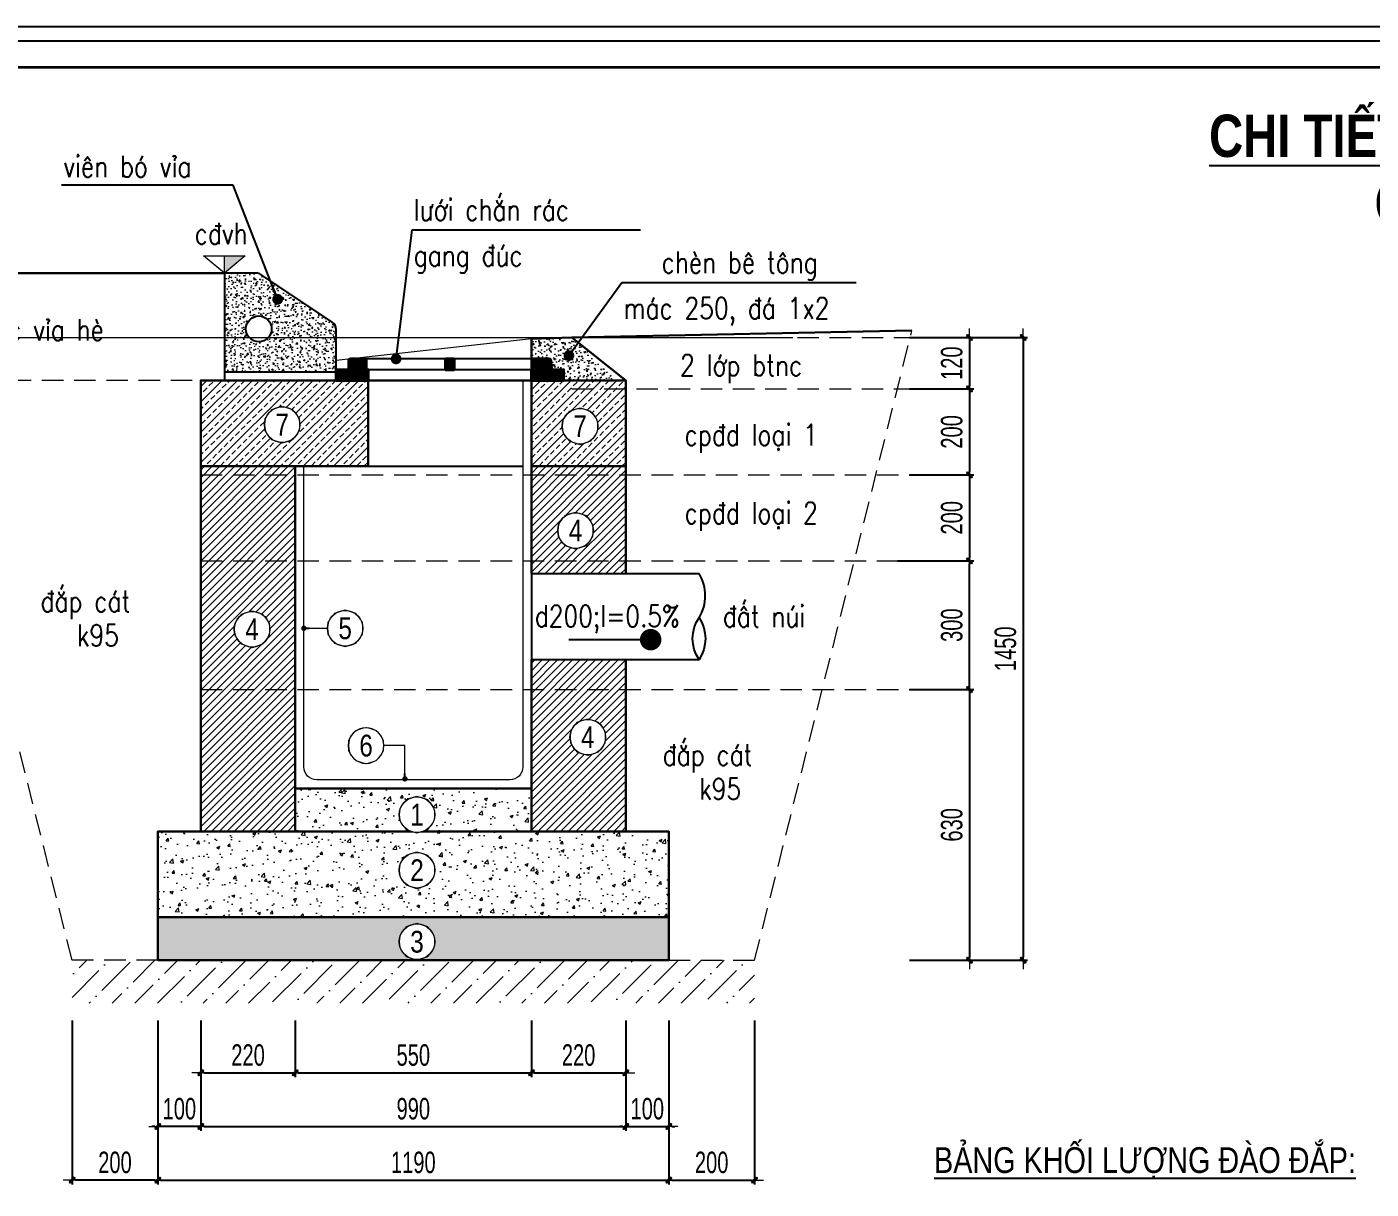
# Model space of a CAD drawing. Header units: inches. Extents: x -676 to 53517, y -16349 to 46516.
# Drawn here: x 28331 to 31463, y 17288 to 19994 of the extents above; entities that cross this region are included whole.
import ezdxf
from ezdxf.enums import TextEntityAlignment as Align

# ---------------------------------------------------------------- set-up
doc = ezdxf.new("R2010")
doc.units = ezdxf.units.IN
doc.header["$MEASUREMENT"] = 0
doc.set_wipeout_variables(frame=1)
doc.linetypes.add('HIDDEN', pattern=[0.375, 0.25, -0.125])
for name, color, linetype, lineweight in [('2 - Text2', 2, 'Continuous', 20), ('dim', 144, 'Continuous', 13), ('Layer1', 7, 'Continuous', 20), ('LC Dim', 8, 'Continuous', 18), ('LC Hatch', 252, 'Continuous', 9), ('LC ISO', 153, 'Continuous', 13), ('LC MANH DUT', 35, 'HIDDEN', 5), ('LC Net dam 1', 30, 'Continuous', 30), ('LC Net dam2', 6, 'Continuous', 40), ('LC Net manh', 9, 'Continuous', 5), ('LC Net thay', 7, 'Continuous', 25), ('LC Text1', 3, 'Continuous', 20), ('LC Text2', 7, 'Continuous', 25), ('net thay', 11, 'Continuous', 20), ('THEP', 1, 'Continuous', 35)]:
    doc.layers.add(name, color=color, linetype=linetype, lineweight=lineweight)
doc.layers.add('ENTTNTHIETKE1', color=2, linetype='Continuous')
doc.layers.add('KHUNGTEN', color=5, linetype='Continuous')
doc.styles.add('EG 1', font='')
doc.styles.add('General text 2', font='arial.ttf')
doc.styles.add('HOATBIF', font='hoatbif.shx', dxfattribs={"width": 0.7})
doc.styles.add('LC 1', font='')
doc.styles.add('LC 3', font='vnsimli.shx', dxfattribs={"width": 0.75})
doc.styles.add('LC3', font='', dxfattribs={"width": 0.8})
doc.styles.add('T1', font='Vnsimli.shx', dxfattribs={"width": 0.8})
doc.styles.add('T2', font='', dxfattribs={"width": 0.8})
doc.styles.add('TXTDIM', font='', dxfattribs={"width": 0.7})
doc.styles.get('EG 1').set_extended_font_data('.VnAvantH', bold=True)
doc.styles.get('LC 1').set_extended_font_data('.VnAvantH', bold=True)
doc.styles.get('LC3').set_extended_font_data('.VnArialH', bold=True)
doc.styles.get('T2').set_extended_font_data('.VnArialH')
doc.styles.get('TXTDIM').set_extended_font_data('.VnArial')
doc.dimstyles.new('1-100(1-25)', dxfattribs={"dimscale": 25, "dimtxt": 2.5, "dimasz": 0.35, "dimexe": 0.5, "dimexo": 0, "dimgap": 0.8, "dimtad": 1, "dimdec": 0, "dimzin": 0, "dimdsep": 46, "dimtxsty": 'HOATBIF', "dimblk1": 'DOT', "dimblk2": 'DOT', "dimsah": 1, "dimcen": -1, "dimdle": 1, "dimclrd": 256, "dimclre": 256, "dimclrt": 4, "dimadec": 3, "dimazin": 2, "dimtfac": 0.333333, "dimtdec": 0, "dimtix": 1, "dimtmove": 2, "dimatfit": 3, "dimldrblk": 'DOT', "dimfxl": 1, "dimtvp": 0.833333, "dimtolj": 1, "dimtzin": 0, "dimarcsym": 0})
doc.dimstyles.new('DIM25', dxfattribs={"dimscale": 25, "dimtxt": 2.5, "dimasz": 0.3, "dimexe": 0.5, "dimexo": 0, "dimgap": 0.5, "dimtad": 1, "dimdec": 0, "dimzin": 12, "dimdsep": 46, "dimtxsty": 'TXTDIM', "dimblk": 'SLASH', "dimcen": 1.5, "dimclrd": 144, "dimclre": 144, "dimclrt": 1, "dimadec": 0, "dimazin": 0, "dimtfac": 1, "dimtdec": 0, "dimtix": 1, "dimtmove": 0, "dimatfit": 3, "dimldrblk": 'DOT', "dimfxl": 2, "dimtolj": 1, "dimtzin": 0, "dimlwd": 9, "dimlwe": 9, "dimarcsym": 1})
pattern_1 = [(50, (-160621.002, -16562.999), (26.8972568, -2.353205), [2.8125, -30.9375]), (355, (-160621.002, -16563), (-5.203175, 28.207205), [2.25, -24.75]), (100.451444, (-160618.76, -16563.195), (21.6940818, 25.8539997), [2.3902572, -26.2928292]), (46.1842, (-160621.002, -16555.5), (40.02155, -6.206973), [4.21875, -46.40625]), (96.635635, (-160617.667, -16556.016), (35.049823, 36.5294475), [3.585388, -39.439266]), (351.184164, (-160621.002, -16555.5), (35.049823, 36.5294475), [3.375, -37.125]), (21, (-160617.252, -16557.374), (22.3840145, -15.0982084), [2.8125, -30.9375]), (326, (-160617.252, -16557.374), (9.124325, 27.1931267), [2.25, -24.75]), (71.451445, (-160615.387, -16558.632), (31.508339, 12.0949182), [2.390257, -26.2928292]), (37.5, (-160621.002, -16562.999), (0.45599457, 12.4835195), [0, -24.45, 0, -25.125, 0, -24.84375]), (7.5, (-160621.002, -16562.999), (9.8651077, 14.7904392), [0, -14.325, 0, -23.8875, 0, -9.46875]), (327.5, (-160629.365, -16562.999), (20.01834136, -0.8458077), [0, -9.375, 0, -29.25, 0, -38.8125]), (317.5, (-160633.115, -16562.999), (21.8694814, 3.7539368), [0, -12.1875, 0, -19.425, 0, -27.5625])]

# ---------------------------------------------------------------- blocks, each defined once
blk = doc.blocks.new('khung vpn')
at = {"layer": 'Defpoints'}
blk.add_line((52556.46, -4195.446), (52498.758, -4195.446), dxfattribs=at)
at = {"layer": 'KHUNGTEN'}
blk.add_lwpolyline([(52556.243, -4234.885), (52502.048, -4234.885), (52502.048, -4195.662), (52556.243, -4195.662)], close=True, dxfattribs=at)
at = {"layer": 'THEP'}
blk.add_lwpolyline([(52555.832, -4234.474), (52502.459, -4234.474), (52502.459, -4196.073), (52555.832, -4196.073)], close=True, dxfattribs=at)
blk = doc.blocks.new('TIEUDE1')
at = {"layer": '2 - Text2', "color": 7, "style": 'EG 1'}
blk.add_attdef('TIªU§Ò', text='', height=5, dxfattribs=at).set_placement((0, 0), align=Align.BOTTOM_CENTER)
blk.add_attdef('TL', text='', height=3, dxfattribs=at).set_placement((0, -2), align=Align.TOP_CENTER)
blk = doc.blocks.new('Caodo1')
at = {"layer": 'LC Text1'}
blk.add_hatch(color=4, dxfattribs=at).paths.add_polyline_path([(0, 200), (0, 0), (243, 200)])
at = {"layer": 'LC Text1', "color": 4}
for p, q in [((0, 0), (0, 200)), ((324, 0), (-324, 0))]:
    blk.add_line(p, q, dxfattribs=at)
blk.add_lwpolyline([(-243, 200), (243, 200), (0, 0), (0, 0)], close=True, dxfattribs=at)
at = {"layer": 'LC Text1', "color": 4, "style": 'T1', "width": 0.8}
blk.add_attdef('%%P0,00', text='', height=250, dxfattribs=at).set_placement((-39, 460), align=Align.MIDDLE_CENTER)
blk = doc.blocks.new('DOT')
at = {"layer": 'LC Dim', "color": 4}
blk.add_line((-1, -1), (1, 1), dxfattribs=at)
at = {"layer": 'LC Dim'}
blk.add_line((-3, 0), (3, 0), dxfattribs=at)
at = {"layer": 'LC Dim', "color": 4}
blk.add_lwpolyline([(0.5, 1), (-1, -0.5), (-0.5, -1), (1, 0.5)], close=True, dxfattribs=at)
blk = doc.blocks.new('*U66')
at = {"layer": 'Defpoints'}
blk.add_lwpolyline([(0, 4.25), (-2.5, 3.44), (-4.04, 1.31), (-4.04, -1.31), (-2.5, -3.44), (0, -4.25), (2.5, -3.44), (4.04, -1.31), (4.04, 1.31), (2.5, 3.44)], close=True, dxfattribs=at)
at = {"layer": 'LC Text1', "style": 'General text 2', "width": 0.8, "flags": 8}
blk.add_attdef('SYMBOL', text='', height=5.2, dxfattribs=at).set_placement((0, 0), align=Align.MIDDLE_CENTER)
blk.add_wipeout([(0, 4.25), (-2.5, 3.44), (-4.04, 1.31), (-4.04, -1.31), (-2.5, -3.44), (0, -4.25), (2.5, -3.44), (4.04, -1.31), (4.04, 1.31), (2.5, 3.44)]).dxf.layer = 'LC Net manh'
at = {"layer": 'LC ISO'}
blk.add_circle((0, 0), 4.25, dxfattribs=at)
blk = doc.blocks.new('_Dot')
at = {"color": 0, "linetype": 'ByBlock', "lineweight": -2}
blk.add_line((-0.5, 0), (-1, 0), dxfattribs=at)
at = {"color": 0, "linetype": 'ByBlock', "const_width": 0.5}
blk.add_lwpolyline([(-0.25, 0, 1), (0.25, 0, 1)], format="xyb", close=True, dxfattribs=at)
blk = doc.blocks.new('SLASH')
at = {"layer": 'dim', "color": 16, "linetype": 'Continuous'}
for p, q in [((-1.2, 0), (1.2, 0)), ((-0.6, -0.6), (0.6, 0.6))]:
    blk.add_line(p, q, dxfattribs=at)
blk = doc.blocks.new('*D450')
at = {"layer": 'Defpoints', "color": 0, "transparency": 16777216}
for p in [(30387.5, 19271.3), (30387.5, 19151.3), (30527, 19151.3)]:
    blk.add_point(p, dxfattribs=at)
at = {"layer": 'LC Dim', "lineweight": -2, "transparency": 16777216}
for p, q in [((30387.5, 19271.3), (30537, 19271.3)), ((30527, 19264.3), (30527, 19158.3)), ((30387.5, 19151.3), (30537, 19151.3))]:
    blk.add_line(p, q, dxfattribs=at)
at = {"layer": 'LC Dim', "lineweight": -2, "transparency": 16777216, "xscale": 7, "yscale": 7, "zscale": 7}
for p, rotation in [((30527, 19271.3), 90), ((30527, 19151.3), 270)]:
    blk.add_blockref('DOT', p, dxfattribs=dict(at, rotation=rotation))
at = {"layer": 'LC Dim', "color": 4, "transparency": 16777216, "insert": (30486, 19211.3), "char_height": 50, "attachment_point": 5, "rotation": 90, "style": 'HOATBIF'}
blk.add_mtext('\\A1;120', dxfattribs=at)
blk = doc.blocks.new('*D451')
at = {"layer": 'Defpoints', "color": 0, "transparency": 16777216}
for p in [(30387.5, 19151.3), (30387.5, 18951.3), (30527, 18951.3)]:
    blk.add_point(p, dxfattribs=at)
at = {"layer": 'LC Dim', "lineweight": -2, "transparency": 16777216}
for p, q in [((30387.5, 19151.3), (30537, 19151.3)), ((30527, 19144.3), (30527, 18958.3)), ((30387.5, 18951.3), (30537, 18951.3))]:
    blk.add_line(p, q, dxfattribs=at)
at = {"layer": 'LC Dim', "lineweight": -2, "transparency": 16777216, "xscale": 7, "yscale": 7, "zscale": 7}
for p, rotation in [((30527, 19151.3), 90), ((30527, 18951.3), 270)]:
    blk.add_blockref('DOT', p, dxfattribs=dict(at, rotation=rotation))
at = {"layer": 'LC Dim', "color": 4, "transparency": 16777216, "insert": (30486, 19051.3), "char_height": 50, "attachment_point": 5, "rotation": 90, "style": 'HOATBIF'}
blk.add_mtext('\\A1;200', dxfattribs=at)
blk = doc.blocks.new('*D452')
at = {"layer": 'Defpoints', "color": 0, "transparency": 16777216}
for p in [(30387.5, 18951.3), (30359.5, 18751.3, 0), (30527, 18751.3)]:
    blk.add_point(p, dxfattribs=at)
at = {"layer": 'LC Dim', "lineweight": -2, "transparency": 16777216}
for p, q in [((30387.5, 18951.3), (30537, 18951.3)), ((30527, 18944.3), (30527, 18758.3)), ((30359.5, 18751.3), (30537, 18751.3))]:
    blk.add_line(p, q, dxfattribs=at)
at = {"layer": 'LC Dim', "lineweight": -2, "transparency": 16777216, "xscale": 7, "yscale": 7, "zscale": 7}
for p, rotation in [((30527, 18951.3), 90), ((30527, 18751.3), 270)]:
    blk.add_blockref('DOT', p, dxfattribs=dict(at, rotation=rotation))
at = {"layer": 'LC Dim', "color": 4, "transparency": 16777216, "insert": (30486, 18851.3), "char_height": 50, "attachment_point": 5, "rotation": 90, "style": 'HOATBIF'}
blk.add_mtext('\\A1;200', dxfattribs=at)
blk = doc.blocks.new('*D453')
at = {"layer": 'Defpoints', "color": 0, "transparency": 16777216}
for p in [(30387.5, 18451.3, 0), (30387.5, 17821.2), (30527, 17821.2)]:
    blk.add_point(p, dxfattribs=at)
at = {"layer": 'LC Dim', "lineweight": -2, "transparency": 16777216}
for p, q in [((30387.5, 18451.3), (30537, 18451.3)), ((30527, 18444.3), (30527, 17828.2)), ((30387.5, 17821.2), (30537, 17821.2))]:
    blk.add_line(p, q, dxfattribs=at)
at = {"layer": 'LC Dim', "lineweight": -2, "transparency": 16777216, "xscale": 7, "yscale": 7, "zscale": 7}
for p, rotation in [((30527, 18451.3), 90), ((30527, 17821.2), 270)]:
    blk.add_blockref('DOT', p, dxfattribs=dict(at, rotation=rotation))
at = {"layer": 'LC Dim', "color": 4, "transparency": 16777216, "insert": (30486, 18136.3), "char_height": 50, "attachment_point": 5, "rotation": 90, "style": 'HOATBIF'}
blk.add_mtext('\\A1;630', dxfattribs=at)
blk = doc.blocks.new('*D454')
at = {"layer": 'Defpoints', "color": 0, "transparency": 16777216}
for p in [(30387.5, 19271.3), (30387.5, 17821.2), (30652, 17821.2)]:
    blk.add_point(p, dxfattribs=at)
at = {"layer": 'LC Dim', "lineweight": -2, "transparency": 16777216}
for p, q in [((30387.5, 19271.3), (30662, 19271.3)), ((30652, 19264.3), (30652, 17828.2)), ((30387.5, 17821.2), (30662, 17821.2))]:
    blk.add_line(p, q, dxfattribs=at)
at = {"layer": 'LC Dim', "lineweight": -2, "transparency": 16777216, "xscale": 7, "yscale": 7, "zscale": 7}
for p, rotation in [((30652, 19271.3), 90), ((30652, 17821.2), 270)]:
    blk.add_blockref('DOT', p, dxfattribs=dict(at, rotation=rotation))
at = {"layer": 'LC Dim', "color": 4, "transparency": 16777216, "insert": (30611, 18546.3), "char_height": 50, "attachment_point": 5, "rotation": 90, "style": 'HOATBIF'}
blk.add_mtext('\\A1;1450', dxfattribs=at)
blk = doc.blocks.new('*D457')
at = {"layer": 'Defpoints', "color": 0, "transparency": 16777216}
for p in [(28736.6, 17680.5), (28956.6, 17680.5), (28956.6, 17559)]:
    blk.add_point(p, dxfattribs=at)
at = {"layer": 'LC Dim', "lineweight": -2, "transparency": 16777216}
for p, q in [((28736.6, 17680.5), (28736.6, 17549)), ((28956.6, 17680.5), (28956.6, 17549)), ((28743.6, 17559), (28949.6, 17559))]:
    blk.add_line(p, q, dxfattribs=at)
at = {"layer": 'LC Dim', "lineweight": -2, "transparency": 16777216, "xscale": 7, "yscale": 7, "zscale": 7, "rotation": 180}
blk.add_blockref('DOT', (28736.6, 17559), dxfattribs=at)
at = {"layer": 'LC Dim', "lineweight": -2, "transparency": 16777216, "xscale": 7, "yscale": 7, "zscale": 7}
blk.add_blockref('DOT', (28956.6, 17559), dxfattribs=at)
at = {"layer": 'LC Dim', "color": 4, "transparency": 16777216, "insert": (28846.6, 17600), "char_height": 50, "attachment_point": 5, "style": 'HOATBIF'}
blk.add_mtext('\\A1;220', dxfattribs=at)
blk = doc.blocks.new('*D458')
at = {"layer": 'Defpoints', "color": 0, "transparency": 16777216}
for p in [(28956.6, 17680.5), (29506.6, 17680.5), (29506.6, 17559)]:
    blk.add_point(p, dxfattribs=at)
at = {"layer": 'LC Dim', "lineweight": -2, "transparency": 16777216}
for p, q in [((28956.6, 17680.5), (28956.6, 17549)), ((29506.6, 17680.5), (29506.6, 17549)), ((28963.6, 17559), (29499.6, 17559))]:
    blk.add_line(p, q, dxfattribs=at)
at = {"layer": 'LC Dim', "lineweight": -2, "transparency": 16777216, "xscale": 7, "yscale": 7, "zscale": 7, "rotation": 180}
blk.add_blockref('DOT', (28956.6, 17559), dxfattribs=at)
at = {"layer": 'LC Dim', "lineweight": -2, "transparency": 16777216, "xscale": 7, "yscale": 7, "zscale": 7}
blk.add_blockref('DOT', (29506.6, 17559), dxfattribs=at)
at = {"layer": 'LC Dim', "color": 4, "transparency": 16777216, "insert": (29231.6, 17600), "char_height": 50, "attachment_point": 5, "style": 'HOATBIF'}
blk.add_mtext('\\A1;550', dxfattribs=at)
blk = doc.blocks.new('*D459')
at = {"layer": 'Defpoints', "color": 0, "transparency": 16777216}
for p in [(29506.6, 17680.5), (29726.6, 17680.5), (29726.6, 17559)]:
    blk.add_point(p, dxfattribs=at)
at = {"layer": 'LC Dim', "lineweight": -2, "transparency": 16777216}
for p, q in [((29506.6, 17680.5), (29506.6, 17549)), ((29726.6, 17680.5), (29726.6, 17549)), ((29513.6, 17559), (29719.6, 17559))]:
    blk.add_line(p, q, dxfattribs=at)
at = {"layer": 'LC Dim', "lineweight": -2, "transparency": 16777216, "xscale": 7, "yscale": 7, "zscale": 7, "rotation": 180}
blk.add_blockref('DOT', (29506.6, 17559), dxfattribs=at)
at = {"layer": 'LC Dim', "lineweight": -2, "transparency": 16777216, "xscale": 7, "yscale": 7, "zscale": 7}
blk.add_blockref('DOT', (29726.6, 17559), dxfattribs=at)
at = {"layer": 'LC Dim', "color": 4, "transparency": 16777216, "insert": (29616.6, 17600), "char_height": 50, "attachment_point": 5, "style": 'HOATBIF'}
blk.add_mtext('\\A1;220', dxfattribs=at)
blk = doc.blocks.new('*D460')
at = {"layer": 'Defpoints', "color": 0, "transparency": 16777216}
for p in [(28736.6, 17680.5), (29726.6, 17680.5), (29726.6, 17434)]:
    blk.add_point(p, dxfattribs=at)
at = {"layer": 'LC Dim', "lineweight": -2, "transparency": 16777216}
for p, q in [((28736.6, 17680.5), (28736.6, 17424)), ((29726.6, 17680.5), (29726.6, 17424)), ((28743.6, 17434), (29719.6, 17434))]:
    blk.add_line(p, q, dxfattribs=at)
at = {"layer": 'LC Dim', "lineweight": -2, "transparency": 16777216, "xscale": 7, "yscale": 7, "zscale": 7, "rotation": 180}
blk.add_blockref('DOT', (28736.6, 17434), dxfattribs=at)
at = {"layer": 'LC Dim', "lineweight": -2, "transparency": 16777216, "xscale": 7, "yscale": 7, "zscale": 7}
blk.add_blockref('DOT', (29726.6, 17434), dxfattribs=at)
at = {"layer": 'LC Dim', "color": 4, "transparency": 16777216, "insert": (29231.6, 17475), "char_height": 50, "attachment_point": 5, "style": 'HOATBIF'}
blk.add_mtext('\\A1;990', dxfattribs=at)
blk = doc.blocks.new('*D461')
at = {"layer": 'Defpoints', "color": 0, "transparency": 16777216}
for p in [(29726.6, 17680.5), (29826.6, 17680.5), (29826.6, 17434)]:
    blk.add_point(p, dxfattribs=at)
at = {"layer": 'LC Dim', "lineweight": -2, "transparency": 16777216}
for p, q in [((29726.6, 17680.5), (29726.6, 17424)), ((29826.6, 17680.5), (29826.6, 17424)), ((29719.6, 17434), (29712.6, 17434)), ((29726.6, 17434), (29826.6, 17434)), ((29833.6, 17434), (29840.6, 17434))]:
    blk.add_line(p, q, dxfattribs=at)
at = {"layer": 'LC Dim', "lineweight": -2, "transparency": 16777216, "xscale": 7, "yscale": 7, "zscale": 7}
blk.add_blockref('DOT', (29726.6, 17434), dxfattribs=at)
at = {"layer": 'LC Dim', "lineweight": -2, "transparency": 16777216, "xscale": 7, "yscale": 7, "zscale": 7, "rotation": 180}
blk.add_blockref('DOT', (29826.6, 17434), dxfattribs=at)
at = {"layer": 'LC Dim', "color": 4, "transparency": 16777216, "insert": (29776.6, 17475), "char_height": 50, "attachment_point": 5, "style": 'HOATBIF'}
blk.add_mtext('\\A1;100', dxfattribs=at)
blk = doc.blocks.new('*D462')
at = {"layer": 'Defpoints', "color": 0, "transparency": 16777216}
for p in [(28636.6, 17680.5), (28736.6, 17680.5), (28636.6, 17434)]:
    blk.add_point(p, dxfattribs=at)
at = {"layer": 'LC Dim', "lineweight": -2, "transparency": 16777216}
for p, q in [((28636.6, 17680.5), (28636.6, 17424)), ((28736.6, 17680.5), (28736.6, 17424)), ((28629.6, 17434), (28622.6, 17434)), ((28736.6, 17434), (28636.6, 17434)), ((28743.6, 17434), (28750.6, 17434))]:
    blk.add_line(p, q, dxfattribs=at)
at = {"layer": 'LC Dim', "lineweight": -2, "transparency": 16777216, "xscale": 7, "yscale": 7, "zscale": 7}
blk.add_blockref('DOT', (28636.6, 17434), dxfattribs=at)
at = {"layer": 'LC Dim', "lineweight": -2, "transparency": 16777216, "xscale": 7, "yscale": 7, "zscale": 7, "rotation": 180}
blk.add_blockref('DOT', (28736.6, 17434), dxfattribs=at)
at = {"layer": 'LC Dim', "color": 4, "transparency": 16777216, "insert": (28686.6, 17475), "char_height": 50, "attachment_point": 5, "style": 'HOATBIF'}
blk.add_mtext('\\A1;100', dxfattribs=at)
blk = doc.blocks.new('*D463')
at = {"layer": 'Defpoints', "color": 0, "transparency": 16777216}
for p in [(28636.6, 17680.5), (29826.6, 17680.5), (29826.6, 17309)]:
    blk.add_point(p, dxfattribs=at)
at = {"layer": 'LC Dim', "lineweight": -2, "transparency": 16777216}
for p, q in [((28636.6, 17680.5), (28636.6, 17299)), ((29826.6, 17680.5), (29826.6, 17299)), ((28643.6, 17309), (29819.6, 17309))]:
    blk.add_line(p, q, dxfattribs=at)
at = {"layer": 'LC Dim', "lineweight": -2, "transparency": 16777216, "xscale": 7, "yscale": 7, "zscale": 7, "rotation": 180}
blk.add_blockref('DOT', (28636.6, 17309), dxfattribs=at)
at = {"layer": 'LC Dim', "lineweight": -2, "transparency": 16777216, "xscale": 7, "yscale": 7, "zscale": 7}
blk.add_blockref('DOT', (29826.6, 17309), dxfattribs=at)
at = {"layer": 'LC Dim', "color": 4, "transparency": 16777216, "insert": (29231.6, 17350), "char_height": 50, "attachment_point": 5, "style": 'HOATBIF'}
blk.add_mtext('\\A1;1190', dxfattribs=at)
blk = doc.blocks.new('*D464')
at = {"layer": 'Defpoints', "color": 0, "transparency": 16777216}
for p in [(29826.6, 17680.5), (30026.6, 17680.5), (30026.6, 17309)]:
    blk.add_point(p, dxfattribs=at)
at = {"layer": 'LC Dim', "lineweight": -2, "transparency": 16777216}
for p, q in [((29826.6, 17680.5), (29826.6, 17299)), ((30026.6, 17680.5), (30026.6, 17299)), ((29833.6, 17309), (30019.6, 17309))]:
    blk.add_line(p, q, dxfattribs=at)
at = {"layer": 'LC Dim', "lineweight": -2, "transparency": 16777216, "xscale": 7, "yscale": 7, "zscale": 7, "rotation": 180}
blk.add_blockref('DOT', (29826.6, 17309), dxfattribs=at)
at = {"layer": 'LC Dim', "lineweight": -2, "transparency": 16777216, "xscale": 7, "yscale": 7, "zscale": 7}
blk.add_blockref('DOT', (30026.6, 17309), dxfattribs=at)
at = {"layer": 'LC Dim', "color": 4, "transparency": 16777216, "insert": (29926.6, 17350), "char_height": 50, "attachment_point": 5, "style": 'HOATBIF'}
blk.add_mtext('\\A1;200', dxfattribs=at)
blk = doc.blocks.new('*D465')
at = {"layer": 'Defpoints', "color": 0, "transparency": 16777216}
for p in [(28436.6, 17680.5), (28636.6, 17680.5), (28436.6, 17309)]:
    blk.add_point(p, dxfattribs=at)
at = {"layer": 'LC Dim', "lineweight": -2, "transparency": 16777216}
for p, q in [((28436.6, 17680.5), (28436.6, 17299)), ((28636.6, 17680.5), (28636.6, 17299)), ((28629.6, 17309), (28443.6, 17309))]:
    blk.add_line(p, q, dxfattribs=at)
at = {"layer": 'LC Dim', "lineweight": -2, "transparency": 16777216, "xscale": 7, "yscale": 7, "zscale": 7, "rotation": 180}
blk.add_blockref('DOT', (28436.6, 17309), dxfattribs=at)
at = {"layer": 'LC Dim', "lineweight": -2, "transparency": 16777216, "xscale": 7, "yscale": 7, "zscale": 7}
blk.add_blockref('DOT', (28636.6, 17309), dxfattribs=at)
at = {"layer": 'LC Dim', "color": 4, "transparency": 16777216, "insert": (28536.6, 17350), "char_height": 50, "attachment_point": 5, "style": 'HOATBIF'}
blk.add_mtext('\\A1;200', dxfattribs=at)
blk = doc.blocks.new('*D773')
at = {"layer": 'Defpoints', "color": 0, "transparency": 16777216}
for p in [(30387.5, 18751.3), (30527, 18751.3), (30387.5, 18451.3, 0)]:
    blk.add_point(p, dxfattribs=at)
at = {"layer": 'LC Dim', "lineweight": -2, "transparency": 16777216}
for p, q in [((30387.5, 18751.3), (30537, 18751.3)), ((30527, 18458.3), (30527, 18744.3)), ((30387.5, 18451.3), (30537, 18451.3))]:
    blk.add_line(p, q, dxfattribs=at)
at = {"layer": 'LC Dim', "lineweight": -2, "transparency": 16777216, "xscale": 7, "yscale": 7, "zscale": 7}
for p, rotation in [((30527, 18751.3), 90), ((30527, 18451.3), 270)]:
    blk.add_blockref('DOT', p, dxfattribs=dict(at, rotation=rotation))
at = {"layer": 'LC Dim', "color": 4, "transparency": 16777216, "insert": (30486, 18601.3), "char_height": 50, "attachment_point": 5, "rotation": 90, "style": 'HOATBIF'}
blk.add_mtext('\\A1;300', dxfattribs=at)

msp = doc.modelspace()

# ---------------------------------------------------------------- hatches: boundary and pattern name
at = {"layer": 'LC Hatch'}
h = msp.add_hatch(dxfattribs=at)
h.set_pattern_fill('AR-CONC', color=256, scale=3.75, style=0)
h.set_pattern_definition(pattern_1)
h.paths.add_polyline_path([(28791.6, 19191.2), (28791.6, 19421.2), (28865.5, 19421.2, -0.148063), (28876.6, 19417.9), (29042.7, 19307.2, -0.250765), (29051.6, 19290.5), (29051.6, 19191.2)])
h.paths.add_polyline_path([(28901.6, 19291.2, 1), (28841.6, 19291.2, 1)], flags=16)
h = msp.add_hatch(dxfattribs=at)
h.set_pattern_fill('AR-CONC', color=256, scale=3.75, style=0)
h.set_pattern_definition(pattern_1)
h.paths.add_polyline_path([(29543.7, 19269.4), (29601.2, 19271.3), (29706.6, 19171.2), (29506.6, 19171.2), (29506.6, 19268.2), (29543.7, 19268.2)])
h = msp.add_hatch(dxfattribs=at)
h.set_pattern_fill('ANSI37', color=8, scale=20, style=0)
h.set_pattern_definition([(45, (17252.7333, 20629.6176), (-1.76776695, 1.76776695), []), (135, (17252.7333, 20629.6176), (-1.76776695, -1.76776695), [])])
h.paths.add_polyline_path([(29051.6, 19171.2), (29051.6, 19196.2), (29081.6, 19196.2), (29081.6, 19217.2, -0.414214), (29085.6, 19221.2), (29097.6, 19221.2, -0.414214), (29101.6, 19217.2), (29101.6, 19196.2), (29126.6, 19196.2), (29126.6, 19171.2)])
h = msp.add_hatch(dxfattribs=at)
h.set_pattern_fill('ANSI37', color=8, scale=20, style=0)
h.set_pattern_definition([(45, (90688.321, 44289.2282), (-1.76776695, 1.76776695), []), (135, (90688.321, 44289.2282), (-1.76776695, -1.76776695), [])])
h.paths.add_polyline_path([(29511.6, 19221.2), (29527.6, 19221.2, -0.414214), (29531.6, 19217.2), (29531.6, 19196.2), (29511.6, 19196.2)])
h.paths.add_polyline_path([(29306.6, 19221.2), (29326.6, 19221.2), (29326.6, 19196.2), (29306.6, 19196.2)])
h.paths.add_polyline_path([(29101.6, 19217.2, -0.414214), (29105.6, 19221.2), (29121.6, 19221.2), (29121.6, 19196.2), (29101.6, 19196.2)])
h = msp.add_hatch(dxfattribs=at)
h.set_pattern_fill('ANSI37', color=8, scale=20, style=0)
h.set_pattern_definition([(45, (-163537.5022, -8239.4987), (-1.767766953, 1.767766953), []), (135, (-163537.5022, -8239.4987), (-1.767766953, -1.767766953), [])])
h.paths.add_polyline_path([(29581.6, 19171.2), (29581.6, 19196.2), (29551.6, 19196.2), (29551.6, 19217.2, 0.414214), (29547.6, 19221.2), (29535.6, 19221.2, 0.414214), (29531.6, 19217.2), (29531.6, 19196.2), (29506.6, 19196.2), (29506.6, 19171.2)])
h = msp.add_hatch(dxfattribs=at)
h.set_pattern_fill('ANSI33', color=256, scale=100, style=0)
h.set_pattern_definition([(45, (352, 0), (-17.67767, 17.67767), []), (45, (369.678, 0), (-17.67767, 17.67767), [12.5, -6.25])])
h.paths.add_polyline_path([(29506.6, 18971.2), (29726.6, 18971.2), (29726.6, 19171.2), (29506.6, 19171.2)])
h.paths.add_polyline_path([(29126.6, 18971.2), (29126.6, 19171.2), (29051.6, 19171.2), (28791.6, 19171.2), (28736.6, 19171.2), (28736.6, 18971.2), (28956.6, 18971.2)])
h = msp.add_hatch(dxfattribs=at)
h.set_pattern_fill('ANSI31', color=256, scale=100, style=0)
h.set_pattern_definition([(45, (352, 0), (-8.8388348, 8.8388348), [])])
h.paths.add_polyline_path([(29726.6, 18971.2), (29506.6, 18971.2), (29506.6, 18721.2), (29726.6, 18721.2)])
h.paths.add_polyline_path([(29726.6, 18521.2), (29506.6, 18521.2), (29506.6, 18121.2), (29726.6, 18121.2)])
h.paths.add_polyline_path([(28956.6, 18971.2), (28736.6, 18971.2), (28736.6, 18121.2), (28956.6, 18121.2)])
h = msp.add_hatch(dxfattribs=at)
h.set_pattern_fill('AR-CONC', color=256, scale=10, style=0)
h.set_pattern_definition([(50, (352, 150), (71.72602, -6.27521), [7.5, -82.5]), (355, (352, 150), (-13.87513, 75.21921), [6, -66]), (100.45144, (357.98, 149.48), (57.85088, 68.944), [6.37402, -70.11421]), (46.1842, (352, 170), (106.72413, -16.55193), [11.25, -123.75]), (96.63564, (360.89, 168.62), (93.4662, 97.41186), [9.56103, -105.17138]), (351.18416, (352, 170), (93.4662, 97.41186), [9, -99]), (21, (362, 165), (59.69071, -40.26189), [7.5, -82.5]), (326, (362, 165), (24.33153, 72.515), [6, -66]), (71.45144, (366.974, 161.645), (84.02224, 32.25312), [6.37402, -70.11421]), (37.5, (352, 150), (1.215986, 33.289385), [0, -65.2, 0, -67, 0, -66.25]), (7.5, (352, 150), (26.306954, 39.44117), [0, -38.2, 0, -63.7, 0, -25.25]), (327.5, (329.7, 150), (53.382244, -2.255487), [0, -25, 0, -78, 0, -103.5]), (317.5, (319.7, 150), (58.31862, 10.0105), [0, -32.5, 0, -51.8, 0, -73.5])])
h.paths.add_polyline_path([(29826.6, 17921.2), (29826.6, 18121.2), (28636.6, 18121.2), (28636.6, 17921.2)])
h.paths.add_polyline_path([(28956.6, 18221.2), (28956.6, 18121.2), (29506.6, 18121.2), (29506.6, 18221.2)])
h = msp.add_hatch(dxfattribs=at)
h.set_pattern_fill('GRAVEL', color=256, scale=80)
h.set_pattern_definition([(228.012788, (409.6, 230), (-640, -720), [10.76288, -1065.52704]), (184.969741, (402.4, 222), (960, 80), [18.46944, -1828.47398]), (132.510447, (384, 220.4), (800, -880), [13.02304, -1289.2826]), (267.273689, (352.8, 200.4), (80, 1600), [16.81904, -1665.08464]), (292.833654, (352, 183.6), (-400, 960), [16.4924, -1632.74985]), (357.273689, (358.4, 168.4), (-1600, 80), [16.81904, -1665.08464]), (37.69424, (375.2, 167.6), (-1040, -800), [22.24232, -2201.98788]), (72.255328, (392.8, 181.2), (560, 1760), [20.99904, -2078.90572]), (121.429566, (399.2, 201.2), (-640, 1040), [16.876, -1670.72585]), (175.236358, (390.4, 215.6), (880, -80), [19.26656, -944.061]), (222.397438, (371.2, 217.2), (-960, -880), [24.91584, -2466.67]), (138.814075, (432, 199.6), (-560, 480), [8.50408, -841.90759]), (171.469234, (425.6, 205.2), (1040, -160), [16.17896, -1601.72091]), (225, (409.6, 207.6), (-9e-15, -80), [11.31368, -101.8234]), (203.19859, (404, 217.2), (400, 160), [6.09264, -603.1692]), (291.80141, (398.4, 214.8), (-80, 240), [8.61624, -422.19694]), (30.963757, (401.6, 206.8), (240, 160), [13.99432, -452.48183]), (161.56505, (413.6, 214), (160, -80), [10.11928, -242.86293]), (16.38954, (352, 214.8), (800, 240), [14.176, -1403.42761]), (70.346176, (365.6, 218.8), (-320, -880), [11.89288, -1177.39262]), (293.19859, (413.6, 230), (-160, 400), [12.1852, -597.07665]), (343.61046, (418.4, 218.8), (-800, 240), [14.176, -1403.42761]), (339.443955, (352, 165.2), (-400, 160), [13.6704, -669.8499]), (294.77514, (364.8, 160.4), (-400, 880), [11.45424, -1133.97145]), (66.80141, (414.4, 150), (160, 400), [12.1852, -597.07665]), (17.354025, (419.2, 161.2), (-1040, -320), [13.41048, -1327.63389]), (69.443955, (375.2, 150), (-160, -400), [6.8352, -676.6851]), (101.30993, (409.6, 150), (-80, 320), [4.0792, -403.84236]), (165.963757, (408.8, 154), (240, -80), [16.4924, -313.35605]), (186.009006, (392.8, 158), (800, 80), [15.284, -1513.11385]), (303.69007, (401.6, 199.6), (-80, 160), [11.53776, -276.90634]), (353.157227, (408, 190), (1360, -160), [20.14352, -1994.20501]), (60.945396, (428, 187.6), (-320, -560), [8.23648, -815.41393]), (90, (432, 194.8), (-80, 80), [4.8, -75.2]), (120.256437, (391.2, 160.4), (320, -560), [11.11392, -1100.2816]), (48.012788, (385.6, 170), (640, 720), [21.52576, -1054.76416]), (0, (400, 186), (80, 80), [20.8, -59.2]), (325.304846, (420.8, 186), (800, -560), [12.64912, -1252.26194]), (254.054604, (431.2, 178.8), (-80, -320), [11.64816, -570.76063]), (207.645975, (428, 167.6), (-1520, -800), [18.9652, -1877.55793]), (175.426079, (411.2, 158.8), (-1040, 80), [20.06392, -1986.32587])])
h.paths.add_polyline_path([(29826.6, 17821.2), (29826.6, 17921.2), (28636.6, 17921.2), (28636.6, 17821.2)])
h = msp.add_hatch(dxfattribs=at)
h.set_pattern_fill('ANSI36', color=256, scale=300)
h.set_pattern_definition([(45, (352, 150), (19.88738, 72.920387), [93.75, -18.75, 0, -18.75])])
h.paths.add_polyline_path([(30026.6, 17821.2), (29806.6, 17821.2), (28596.6, 17821.2), (28436.6, 17821.2), (28436.6, 17721.2), (30026.6, 17721.2)])

# ---------------------------------------------------------------- linework, layer by layer
at = {"layer": 'Layer1'}
msp.add_line((27601.8, 19271.3, 0), (30115.5, 19271.3, 0), dxfattribs=at)
at = {"layer": 'LC MANH DUT', "ltscale": 200}
for p, q in [((28736.6, 18951.3, 0), (30425.5, 18951.3, 0)), ((28736.6, 18751.3, 0), (30425.5, 18751.3, 0))]:
    msp.add_line(p, q, dxfattribs=at)
at = {"layer": 'LC MANH DUT', "ltscale": 200, "elevation": 0}
for points in [[(28636.6, 17821.2), (28436.6, 17821.2), (28036.6, 19421.2)], [(29601.2, 19271.3), (30425.5, 19271.3)], [(29826.6, 17821.2), (30026.6, 17821.2), (30393.1, 19287.1)], [(29601.2, 19151.3), (30425.5, 19151.3)], [(28736.6, 18451.3), (30425.5, 18451.3)]]:
    msp.add_lwpolyline(points, dxfattribs=at)
at = {"layer": 'LC MANH DUT', "ltscale": 200}
msp.add_lwpolyline([(28791.6, 19171.2), (28013.5, 19171.2)], dxfattribs=at)
at = {"layer": 'LC Net dam 1'}
for p, q in [((29126.6, 18971.2, 0), (29126.6, 19171.2, 0)), ((28956.6, 18121.2, 0), (28956.6, 18971.2, 0)), ((28956.6, 18971.2, 0), (29126.6, 18971.2, 0)), ((29506.6, 18521.2, 0), (29506.6, 18121.2, 0)), ((29506.6, 18221.2, 0), (28956.6, 18221.2, 0))]:
    msp.add_line(p, q, dxfattribs=at)
at = {"layer": 'LC Net dam 1', "elevation": 0}
for points in [[(28791.6, 19421.2), (28013.5, 19421.2)], [(28736.6, 18121.2), (28736.6, 19171.2), (29726.6, 19171.2), (29601.2, 19271.3)], [(29506.6, 19268.2), (29601.2, 19271.3)], [(29506.6, 19268.2), (29506.6, 18721.2)], [(29601.2, 19271.3), (30393.1, 19287.1)], [(29726.6, 19171.2), (29726.6, 18721.2)], [(28956.6, 18971.2), (28736.6, 18971.2)], [(29506.6, 18971.2), (29726.6, 18971.2)], [(29726.6, 18521.2), (29726.6, 18121.2)], [(29826.6, 17921.2), (29826.6, 18121.2), (28636.6, 18121.2), (28636.6, 17921.2)], [(29826.6, 17921.2), (28636.6, 17921.2), (29826.6, 17921.2), (29826.6, 17821.2), (28636.6, 17821.2), (28636.6, 17921.2)]]:
    msp.add_lwpolyline(points, dxfattribs=at)
at = {"layer": 'LC Net dam2'}
msp.add_line((29051.6, 19171.2, 0), (29051.6, 19170.8, 0), dxfattribs=at)
at = {"layer": 'LC Net dam2', "elevation": 0}
for points in [[(29101.6, 19196.2), (29126.6, 19196.2), (29126.6, 19171.2), (29051.6, 19171.2), (29051.6, 19196.2), (29081.6, 19196.2), (29081.6, 19217.2, -0.414214), (29085.6, 19221.2), (29097.6, 19221.2, -0.414214), (29101.6, 19217.2)], [(29105.6, 19221.2), (29121.6, 19221.2), (29121.6, 19196.2), (29101.6, 19196.2), (29101.6, 19217.2, -0.414214)], [(29531.6, 19196.2), (29506.6, 19196.2), (29506.6, 19171.2), (29581.6, 19171.2), (29581.6, 19196.2), (29551.6, 19196.2), (29551.6, 19217.2, 0.414214), (29547.6, 19221.2), (29535.6, 19221.2, 0.414214), (29531.6, 19217.2)], [(29527.6, 19221.2), (29511.6, 19221.2), (29511.6, 19196.2), (29531.6, 19196.2), (29531.6, 19217.2, 0.414214)]]:
    msp.add_lwpolyline(points, format="xyb", close=True, dxfattribs=at)
msp.add_lwpolyline([(29326.6, 19221.2), (29306.6, 19221.2), (29306.6, 19196.2), (29326.6, 19196.2)], close=True, dxfattribs=at)
at = {"layer": 'LC Net manh', "elevation": 0}
msp.add_lwpolyline([(29486.6, 19171.2), (29486.6, 18271.2, -0.414214), (29456.6, 18241.2), (29006.6, 18241.2, -0.414214), (28976.6, 18271.2), (28976.6, 18971.2)], format="xyb", dxfattribs=at)
at = {"layer": 'LC Net thay'}
for p, q in [((29511.6, 19221.2, 0), (29121.6, 19221.2, 0)), ((29506.6, 19196.2, 0), (29126.6, 19196.2, 0)), ((28791.6, 19191.2, 0), (28791.6, 19171.2, 0))]:
    msp.add_line(p, q, dxfattribs=at)
at = {"layer": 'LC Net thay', "elevation": 0}
msp.add_lwpolyline([(28791.6, 19191.2), (29051.6, 19191.2), (29051.6, 19290.5, 0.250765), (29042.7, 19307.2), (28876.6, 19417.9, 0.148069), (28865.5, 19421.2), (28791.6, 19421.2)], format="xyb", close=True, dxfattribs=at)
for points in [[(28791.6, 19171.2), (29051.6, 19171.2), (29051.6, 19191.2)], [(29126.6, 18971.2), (29486.6, 18971.2)], [(29506.6, 18721.2), (29897.1, 18721.2)], [(29506.6, 18721.2), (29506.6, 18521.2)], [(29506.6, 18521.2), (29897.1, 18521.2)]]:
    msp.add_lwpolyline(points, dxfattribs=at)
msp.add_lwpolyline([(29897.1, 18618.6, -0.304073), (29897.1, 18521.2, -0.304073), (29897.1, 18618.6, 0.287059), (29897.1, 18721.2)], format="xyb", dxfattribs=at)
at = {"layer": 'LC Net thay'}
msp.add_circle((28871.6, 19291.2, 0), 30, dxfattribs=at)
at = {"layer": 'net thay', "elevation": 0}
msp.add_lwpolyline([(29506.6, 19268.2), (29051.6, 19217.7)], dxfattribs=at)

# ---------------------------------------------------------------- block references
at = {"layer": 'ENTTNTHIETKE1', "color": 6, "xscale": 149.1374031720032, "yscale": 149.1374031720032, "zscale": 149.1374031720032, "rotation": 359.9992162953174}
msp.add_blockref('khung vpn', (-7803088.5, 645799.4, 0), dxfattribs=at)
at = {"layer": 'LC Text1'}
ref = msp.add_blockref('Caodo1', (28791.6, 19421.2, 0), dxfattribs=dict(at, xscale=0.1999999948311597, yscale=0.1999999948311597, zscale=0.1999999948311597))
ref.add_attrib('%%P0,00', 'c®vh', dxfattribs={"layer": 'LC Text2', "height": 50, "style": 'T1', "width": 0.8}).set_placement((28783.8, 19513.1, 0), align=Align.MIDDLE_CENTER)
at = {"layer": 'LC Text2'}
ref = msp.add_blockref('TIEUDE1', (31871, 19662, 0), dxfattribs=dict(at, xscale=20.00062016392256, yscale=20.00062016392256, zscale=20.00062016392256, rotation=359.999216292062))
ref.add_attrib('TIªU§Ò', '%%Uchi tiÕt cÊu t¹o ga lo¹i 3', dxfattribs={"color": 7, "height": 98.491, "rotation": 359.9992, "style": 'LC3', "width": 0.8}).set_placement((31871, 19662, 0), align=Align.BOTTOM_CENTER)
ref.add_attrib('TL', '(sè l\xadîng : 18 ga)', dxfattribs={"color": 7, "height": 60.002, "rotation": 359.9992, "style": 'LC 1'}).set_placement((31871, 19622, 0), align=Align.TOP_CENTER)

# ---------------------------------------------------------------- texts
at = {"layer": 'LC Text1', "color": 3, "style": 'LC 3', "width": 0.8}
for s, height, p in [('viªn bã vØa', 50.002, (28416.1, 19644.5, 0)), ('l\xadíi ch¾n r¸c', 50.002, (29232.5, 19543.5, 0)), ('gang ®óc', 50, (29232.5, 19437.5, 0)), ('chÌn bª t«ng', 50.002, (29810, 19421, 0)), ('m¸c 250, ®¸ 1x2', 50.002, (29721, 19314.5, 0)), ('kc vØa hÌ', 50, (28258.5, 19264)), ('2 líp btnc', 50, (29853, 19181.5)), ('cp®d lo¹i 1', 50.002, (29863.5, 19019.5)), ('cp®d lo¹i 2', 50.002, (29863.5, 18837.5)), ('®¾p c¸t', 50, (28363, 18632)), ('d200;I=0.5%%%', 50.002, (29514.5, 18597.5)), ('®Êt nói', 50, (29952.5, 18597)), ('k95', 50, (28448, 18552.5)), ('®¾p c¸t', 50, (29812.5, 18274.5)), ('k95', 50, (29897.5, 18195))]:
    msp.add_text(s, height=height, rotation=359.9992, dxfattribs=at).set_placement(p)
at = {"layer": 'LC Text2', "style": 'T2', "width": 0.8}
msp.add_text('%%Ub¶ng khèi l\xadîng ®µo ®¾p:', height=60, dxfattribs=at).set_placement((30444.6, 17325.7))

# ---------------------------------------------------------------- dimensions: what is measured, and where the dimension line sits
at = {"layer": 'LC Dim'}
for base, p1, p2, picture, middle in [((30527, 19151.3), (30387.5, 19271.3), (30387.5, 19151.3), '*D450', (30486, 19211.3)), ((30652, 17821.2), (30387.5, 19271.3), (30387.5, 17821.2), '*D454', (30611, 18546.3)), ((30527, 18951.3), (30387.5, 19151.3), (30387.5, 18951.3), '*D451', (30486, 19051.3)), ((30527, 18751.3), (30387.5, 18951.3), (30359.5, 18751.3, 0), '*D452', (30486, 18851.3)), ((30527, 17821.2), (30387.5, 18451.3, 0), (30387.5, 17821.2), '*D453', (30486, 18136.3))]:
    dim = msp.add_linear_dim(base=base, p1=p1, p2=p2, angle=90, dimstyle='1-100(1-25)', override={"dimscale": 20}, dxfattribs=at)
    dim.commit()
    dim.dimension.update_dxf_attribs({"geometry": picture, "text_midpoint": middle})
at = {"layer": 'LC Dim', "color": 1}
dim = msp.add_linear_dim(base=(30527, 18751.3), p1=(30387.5, 18451.3, 0), p2=(30387.5, 18751.3), angle=90, dimstyle='1-100(1-25)', override={"dimscale": 20}, dxfattribs=at)
dim.commit()
dim.dimension.update_dxf_attribs({"geometry": '*D773', "text_midpoint": (30486, 18601.3)})
for base, p1, p2, picture, middle in [((28436.6, 17309), (28636.6, 17680.5), (28436.6, 17680.5), '*D465', (28536.6, 17350)), ((28636.6, 17434), (28736.6, 17680.5), (28636.6, 17680.5), '*D462', (28686.6, 17475)), ((29826.6, 17309), (28636.6, 17680.5), (29826.6, 17680.5), '*D463', (29231.6, 17350)), ((29726.6, 17434), (28736.6, 17680.5), (29726.6, 17680.5), '*D460', (29231.6, 17475)), ((29506.6, 17559), (28956.6, 17680.5), (29506.6, 17680.5), '*D458', (29231.6, 17600)), ((29726.6, 17559), (29506.6, 17680.5), (29726.6, 17680.5), '*D459', (29616.6, 17600)), ((29826.6, 17434), (29726.6, 17680.5), (29826.6, 17680.5), '*D461', (29776.6, 17475)), ((30026.6, 17309), (29826.6, 17680.5), (30026.6, 17680.5), '*D464', (29926.6, 17350))]:
    dim = msp.add_linear_dim(base=base, p1=p1, p2=p2, dimstyle='1-100(1-25)', override={"dimscale": 20}, dxfattribs=at)
    dim.commit()
    dim.dimension.update_dxf_attribs({"geometry": picture, "text_midpoint": middle})
at = {"layer": 'LC Dim'}
dim = msp.add_linear_dim(base=(28956.6, 17559), p1=(28736.6, 17680.5), p2=(28956.6, 17680.5), dimstyle='1-100(1-25)', override={"dimscale": 20}, dxfattribs=at)
dim.commit()
dim.dimension.update_dxf_attribs({"geometry": '*D457', "text_midpoint": (28846.6, 17600)})

# ---------------------------------------------------------------- leaders
at = {"layer": 'LC Dim', "color": 3}
for points in [[(28915.5, 19360, 0), (28812.1, 19626, 0), (28411.9, 19626, 0)], [(29191.5, 19221.2, 0), (29228.9, 19522, 0), (29760.5, 19522, 0)], [(29594, 19229, 0), (29717.4, 19399.5, 0), (30263, 19399.5, 0)]]:
    msp.add_leader(points, dimstyle='1-100(1-25)', override={"dimasz": 1, "dimtad": 0}, dxfattribs=at)
at = {"layer": 'LC Net thay', "color": 3}
msp.add_leader([(29784.5, 18567.5), (29594, 18567.5)], dimstyle='1-100(1-25)', override={"dimasz": 2, "dimgap": 0.8, "dimtad": 0}, dxfattribs=at)

# ---------------------------------------------------------------- next in the draw order: block references
at = {"layer": 'LC Net manh'}
ref = msp.add_blockref('*U66', (28926.1, 19068.2), dxfattribs=dict(at, xscale=9.758117647119539, yscale=9.758117647119539, zscale=9.758117647119539))
ref.add_attrib('SYMBOL', '7', dxfattribs={"layer": 'LC Text1', "height": 50.7, "style": 'General text 2', "width": 0.8}).set_placement((28926.1, 19068.2), align=Align.MIDDLE_CENTER)
ref = msp.add_blockref('*U66', (29620, 19064.5), dxfattribs=dict(at, xscale=9.758117647119539, yscale=9.758117647119539, zscale=9.758117647119539))
ref.add_attrib('SYMBOL', '7', dxfattribs={"layer": 'LC Text1', "height": 50.7, "style": 'General text 2', "width": 0.8}).set_placement((29620, 19064.5), align=Align.MIDDLE_CENTER)
ref = msp.add_blockref('*U66', (29609.5, 18821.5), dxfattribs=dict(at, xscale=9.758117647119539, yscale=9.758117647119539, zscale=9.758117647119539))
ref.add_attrib('SYMBOL', '4', dxfattribs={"layer": 'LC Text1', "height": 50.7, "style": 'General text 2', "width": 0.8}).set_placement((29609.5, 18821.5), align=Align.MIDDLE_CENTER)
ref = msp.add_blockref('*U66', (28856, 18591.8), dxfattribs=dict(at, xscale=9.758117647119539, yscale=9.758117647119539, zscale=9.758117647119539))
ref.add_attrib('SYMBOL', '4', dxfattribs={"layer": 'LC Text1', "height": 50.7, "style": 'General text 2', "width": 0.8}).set_placement((28856, 18591.8), align=Align.MIDDLE_CENTER)
ref = msp.add_blockref('*U66', (29072.8, 18594, 0), dxfattribs=dict(at, xscale=9.758117647119539, yscale=9.758117647119539, zscale=9.758117647119539))
ref.add_attrib('SYMBOL', '5', dxfattribs={"layer": 'LC Text1', "height": 50.7, "style": 'General text 2', "width": 0.8}).set_placement((29072.8, 18594, 0), align=Align.MIDDLE_CENTER)
ref = msp.add_blockref('*U66', (29638, 18340.5), dxfattribs=dict(at, xscale=9.758117647119539, yscale=9.758117647119539, zscale=9.758117647119539))
ref.add_attrib('SYMBOL', '4', dxfattribs={"layer": 'LC Text1', "height": 50.7, "style": 'General text 2', "width": 0.8}).set_placement((29638, 18340.5), align=Align.MIDDLE_CENTER)
ref = msp.add_blockref('*U66', (29121.5, 18320.9), dxfattribs=dict(at, xscale=-9.758117647119539, yscale=9.758117647119539, zscale=9.758117647119539))
ref.add_attrib('SYMBOL', '6', dxfattribs={"layer": 'LC Text1', "height": 50.7, "style": 'General text 2', "width": 0.8}).set_placement((29121.5, 18320.9), align=Align.MIDDLE_CENTER)
ref = msp.add_blockref('*U66', (29240.1, 18159.9), dxfattribs=dict(at, xscale=9.758117647119539, yscale=9.758117647119539, zscale=9.758117647119539))
ref.add_attrib('SYMBOL', '1', dxfattribs={"layer": 'LC Text1', "height": 50.7, "style": 'General text 2', "width": 0.8}).set_placement((29240.1, 18159.9), align=Align.MIDDLE_CENTER)
ref = msp.add_blockref('*U66', (29240.1, 18030.7), dxfattribs=dict(at, xscale=9.758117647119539, yscale=9.758117647119539, zscale=9.758117647119539))
ref.add_attrib('SYMBOL', '2', dxfattribs={"layer": 'LC Text1', "height": 50.7, "style": 'General text 2', "width": 0.8}).set_placement((29240.1, 18030.7), align=Align.MIDDLE_CENTER)
ref = msp.add_blockref('*U66', (29240.1, 17864.2), dxfattribs=dict(at, xscale=9.758117647119539, yscale=9.758117647119539, zscale=9.758117647119539))
ref.add_attrib('SYMBOL', '3', dxfattribs={"layer": 'LC Text1', "height": 50.7, "style": 'General text 2', "width": 0.8}).set_placement((29240.1, 17864.2), align=Align.MIDDLE_CENTER)

# ---------------------------------------------------------------- next in the draw order: leaders
at = {"layer": 'LC ISO'}
for points in [[(28976.6, 18594, 0), (29031.3, 18594, 0)], [(29212.1, 18243.4), (29212.1, 18320.9), (29163, 18320.9)]]:
    msp.add_leader(points, dimstyle='DIM25', override={"dimasz": 0.5, "dimtad": 0}, dxfattribs=at)

doc.saveas('drawing.dxf')
